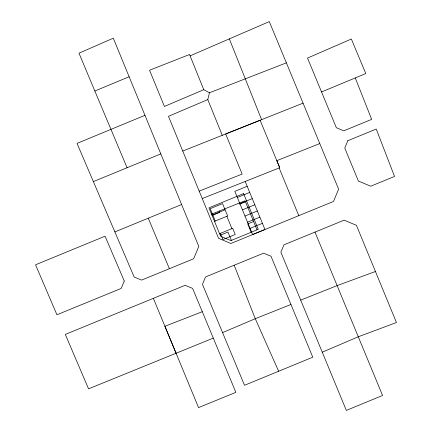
<?xml version="1.0" encoding="UTF-8"?>
<svg xmlns="http://www.w3.org/2000/svg" width="432" height="432" viewBox="0 0 432 432"><rect width="100%" height="100%" fill="white"/><g stroke="black" fill="none" stroke-linecap="round" stroke-linejoin="round"><path stroke-width="0.65" d="M207.787 99.587L209.477 92.767L286.384 62.861L338.623 189.135L333.499 201.447L230.888 243.481L218.576 238.329L168.475 116.332L207.787 99.587L222.264 135.319M190.096 55.858L269.293 21.6L286.384 62.861M322.256 352.204L358.279 336.771L396.446 322.537L356.438 225.32L344.126 220.169L283.954 244.814L280.886 252.212L346.345 410.4L382.558 395.469L314.987 232.103M203.78 89.705L164.414 106.45L149.564 70.232L189.545 54.502L203.78 89.705L209.477 92.767M222.583 332.602L255.274 318.713L290.952 304.479L312.773 357.199L244.512 385.295L202.473 284.342L205.546 276.944L263.606 253.174L271.004 256.246L290.952 304.479M144.974 115.317L77.031 143.386L134.158 277.025L141.583 280.098L193.66 258.757L198.812 246.418L113.297 38.183L78.98 53.195L94.846 91.012L129.136 76.75M321.532 91.946L365.785 73.57L351.362 39.015L307.514 58.082L336.355 127.732L343.753 130.831L371.66 119.372L355.266 77.927M93.35 181.602L160.812 153.878M114.874 231.919L181.613 204.514M247.174 186.257L234.824 191.338L252.601 234.56L264.951 229.478L245.203 181.467M237.362 197.51L249.712 192.429M212.733 214.861L225.083 209.779M239.906 203.688L252.256 198.607M212.09 215.503L219.85 212.312L219.321 211.021M245.468 201.771L239.609 204.179L239.177 203.121M214.499 221.357L227.626 215.957L222.545 203.607L210.195 208.688L215.276 221.038M242.444 209.86L254.794 204.779M244.982 216.038L257.332 210.956M219.575 233.707L232.702 228.307L235.246 234.479L222.896 239.56L220.352 233.388M247.525 222.21L259.875 217.129M220.217 235.262L227.977 232.07L231.401 240.386M253.6 221.53L247.741 223.943L251.159 232.259M250.063 228.382L262.413 223.306M213.289 338.105L88.565 388.849L65.308 334.417L185.166 285.304L192.591 288.376L235.856 392.348L198.547 407.597L153.36 298.339M300.699 300.127L337.127 285.601L375.457 271.496M182.736 151.049L303.053 103.162M199.19 191.138L242.158 174.069L225.682 133.985L260.107 120.258L279.736 167.713L279.148 167.956L298.777 215.654M319.772 143.57L276.826 160.661L279.736 167.713L202.23 198.558M211.518 214.121L245.063 200.777L257.018 229.846M202.311 311.693L164.921 326.273L176.062 353.246M278.64 371.25L255.274 318.713L234.176 265.221M94.846 91.012L127.078 167.74M148.257 218.214L169.382 268.693M226.843 216.275L231.925 228.625M261.603 119.669L229.338 38.88M124.249 281.005L121.203 288.43L56.921 314.761L35.554 264.794L105.073 236.191L124.249 281.005M347.841 140.713L344.768 148.084L358.414 181.067L370.726 186.197L394.524 176.445L376.256 129.044L347.841 140.713M243.578 193.612L208.948 207.862L220.644 236.293L230.899 240.592L258.271 229.333L243.578 193.612"/></g></svg>
